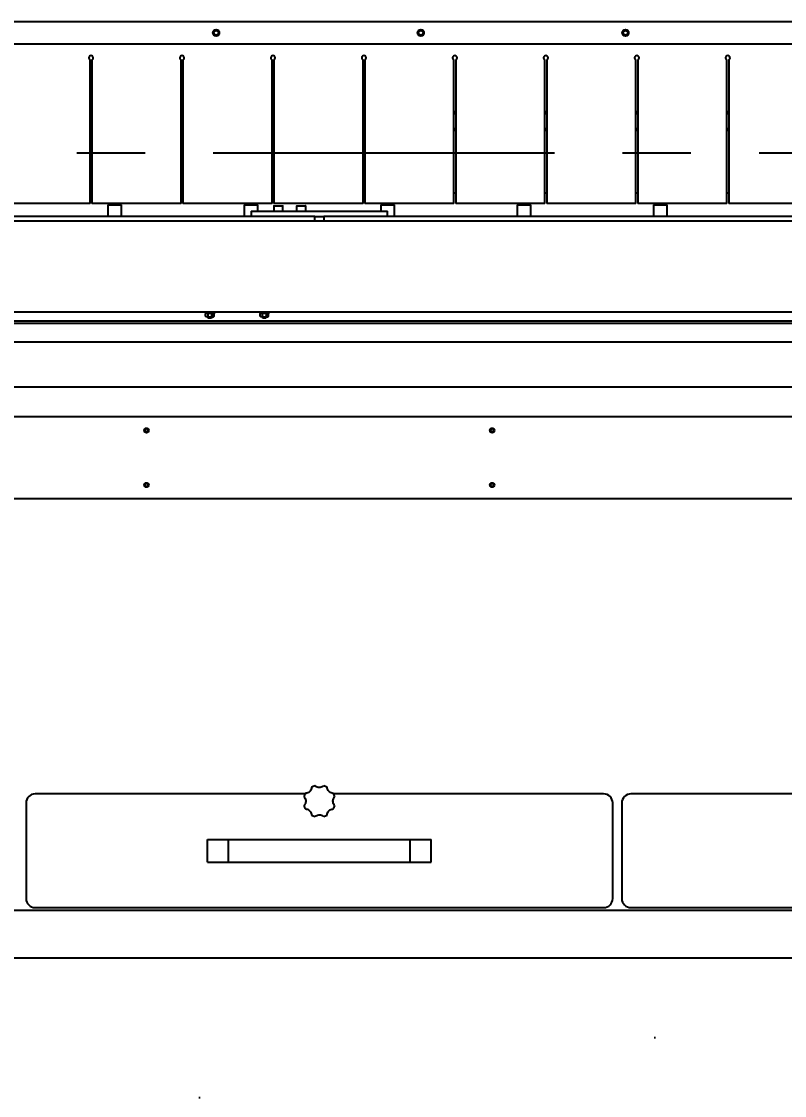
# Model space of a CAD drawing. Extents: x 28911 to 70911, y -59 to 29641.
# Drawn here: x 39710 to 40549, y 5682 to 6863 of the extents above; entities that cross this region are included whole.
import ezdxf

# ---------------------------------------------------------------- set-up
doc = ezdxf.new("R2010")
doc.units = 0
doc.header["$LTSCALE"] = 300
doc.header["$MEASUREMENT"] = 0
doc.linetypes.add('CENTRO', pattern=[2, 1.25, -0.25, 0.25, -0.25])
doc.layers.add('.', color=6, linetype='Continuous')
doc.layers.add('ASSI', color=254, linetype='CENTRO')
doc.styles.get("Standard").update_dxf_attribs({"font": 'STANDARD'})
doc.dimstyles.new('sc1a100$0', dxfattribs={"dimscale": 100, "dimtxt": 3, "dimasz": 3, "dimexe": 0, "dimexo": 0, "dimgap": 1, "dimtad": 1, "dimzin": 12, "dimdsep": 46, "dimtxsty": 'Standard', "dimblk": 'CLOSEDBLANK', "dimcen": 1, "dimclrd": 253, "dimclre": 253, "dimclrt": 2, "dimadec": 0, "dimazin": 3, "dimtfac": 1, "dimtmove": 0, "dimatfit": 1, "dimldrblk": 'CLOSEDBLANK', "dimfxl": 1, "dimtolj": 1, "dimtzin": 0, "dimarcsym": 0})

# ---------------------------------------------------------------- blocks, each defined once
blk = doc.blocks.new('A$C714e681e')
at = {"color": 7, "linetype": 'Continuous', "lineweight": 25}
for p, q in [((1459.6, 1029.5), (2659.6, 1029.5)), ((2659.6, 1004.5), (1459.6, 1004.5)), ((1808.6, 829.5), (1808.6, 987.2)), ((1810.6, 987.2), (1810.6, 829.5)), ((1908.6, 829.5), (1908.6, 987.2)), ((1910.6, 987.2), (1910.6, 829.5)), ((2008.6, 829.5), (2008.6, 987.2)), ((2010.6, 987.2), (2010.6, 829.5)), ((2108.6, 829.5), (2108.6, 987.2)), ((2110.6, 987.2), (2110.6, 829.5)), ((2208.6, 829.5), (2208.6, 987.2)), ((2210.6, 987.2), (2210.6, 829.5)), ((2308.6, 829.5), (2308.6, 987.2)), ((2310.6, 987.2), (2310.6, 829.5)), ((2408.6, 829.5), (2408.6, 987.2)), ((2410.6, 987.2), (2410.6, 829.5)), ((2508.6, 829.5), (2508.6, 987.2)), ((2510.6, 987.2), (2510.6, 829.5)), ((1808.6, 930.5), (1810.6, 930.5)), ((1808.6, 928.5), (1810.6, 928.5)), ((1908.6, 930.5), (1910.6, 930.5)), ((1908.6, 928.5), (1910.6, 928.5)), ((2008.6, 930.5), (2010.6, 930.5)), ((2008.6, 928.5), (2010.6, 928.5)), ((2108.6, 930.5), (2110.6, 930.5)), ((2108.6, 928.5), (2110.6, 928.5)), ((2208.6, 930.5), (2210.6, 930.5)), ((2208.6, 928.5), (2210.6, 928.5)), ((2308.6, 930.5), (2310.6, 930.5)), ((2308.6, 928.5), (2310.6, 928.5)), ((2408.6, 930.5), (2410.6, 930.5)), ((2408.6, 928.5), (2410.6, 928.5)), ((2508.6, 930.5), (2510.6, 930.5)), ((2508.6, 928.5), (2510.6, 928.5)), ((1808.6, 912), (1810.6, 912)), ((1808.6, 910), (1810.6, 910)), ((1908.6, 912), (1910.6, 912)), ((1908.6, 910), (1910.6, 910)), ((2008.6, 912), (2010.6, 912)), ((2008.6, 910), (2010.6, 910)), ((2108.6, 912), (2110.6, 912)), ((2108.6, 910), (2110.6, 910)), ((2208.6, 912), (2210.6, 912)), ((2208.6, 910), (2210.6, 910)), ((2308.6, 912), (2310.6, 912)), ((2308.6, 910), (2310.6, 910)), ((2408.6, 912), (2410.6, 912)), ((2408.6, 910), (2410.6, 910)), ((2508.6, 912), (2510.6, 912)), ((2508.6, 910), (2510.6, 910)), ((1808.6, 841), (1810.6, 841)), ((1908.6, 841), (1910.6, 841)), ((2008.6, 841), (2010.6, 841)), ((2108.6, 841), (2110.6, 841)), ((2208.6, 841), (2210.6, 841)), ((2308.6, 841), (2310.6, 841)), ((2408.6, 841), (2410.6, 841)), ((2508.6, 841), (2510.6, 841)), ((1808.6, 829.5), (1710.6, 829.5)), ((1908.6, 829.5), (1810.6, 829.5)), ((1828.1, 828), (1843.1, 828)), ((1828.1, 828), (1828.1, 815)), ((1843.1, 815), (1843.1, 828)), ((2008.6, 829.5), (1910.6, 829.5)), ((1978.1, 828), (1993.1, 828)), ((1978.1, 828), (1978.1, 815)), ((1993.1, 821), (1993.1, 828)), ((2108.6, 829.5), (2010.6, 829.5)), ((2010.6, 826.8), (2010.6, 821)), ((2010.9, 827), (2015.6, 827)), ((2015.6, 827), (2020.3, 827)), ((2020.6, 821), (2020.6, 826.8)), ((2035.6, 826.8), (2035.6, 821)), ((2035.9, 827), (2040.6, 827)), ((2040.6, 827), (2045.3, 827)), ((2045.6, 821), (2045.6, 826.8)), ((2208.6, 829.5), (2110.6, 829.5)), ((2128.1, 828), (2128.1, 821)), ((2128.1, 828), (2143.1, 828)), ((2143.1, 815), (2143.1, 828)), ((2308.6, 829.5), (2210.6, 829.5)), ((2278.1, 828), (2293.1, 828)), ((2278.1, 828), (2278.1, 815)), ((2293.1, 815), (2293.1, 828)), ((2408.6, 829.5), (2310.6, 829.5)), ((2508.6, 829.5), (2410.6, 829.5)), ((2428.1, 828), (2443.1, 828)), ((2428.1, 828), (2428.1, 815)), ((2443.1, 815), (2443.1, 828)), ((2608.6, 829.5), (2510.6, 829.5)), ((2055.6, 815), (390.6, 815)), ((1985.6, 821), (1985.6, 815)), ((1985.6, 821), (2135.6, 821)), ((2055.6, 815), (2065.6, 815)), ((2055.6, 810), (2055.6, 815)), ((2065.6, 815), (2065.6, 810)), ((3730.6, 815), (2065.6, 815)), ((2135.6, 815), (2135.6, 821)), ((3760.6, 810), (360.6, 810)), ((3760.6, 710), (360.6, 710)), ((1935.2, 710), (1935.2, 709)), ((1935.2, 709), (1945.2, 709)), ((1935.7, 708.5), (1935.6, 708.5)), ((1945.2, 709), (1945.2, 710)), ((1995.2, 710), (1995.2, 709)), ((1995.2, 709), (2005.2, 709)), ((1995.7, 708.5), (1995.6, 708.5)), ((2005.2, 709), (2005.2, 710)), ((472.6, 700.5), (3648.6, 700.5)), ((3648.5, 697.5), (472.7, 697.5)), ((1935.6, 705.9), (1935.6, 708.1)), ((1935.6, 705.5), (1935.7, 705.5)), ((1936.2, 705), (1936.1, 705)), ((1937.2, 705), (1936.2, 705)), ((1939.1, 705), (1937.2, 705)), ((1937.7, 705), (1937.7, 704.7)), ((1937.7, 704.7), (1938.5, 703.9)), ((1937.7, 704.7), (1940.2, 704.7)), ((1937.8, 708.1), (1937.8, 705.9)), ((1937.8, 708.1), (1937.8, 705.9)), ((1938.5, 703.9), (1940.2, 703.9)), ((1939.1, 705), (1941.1, 705)), ((1940.2, 704.7), (1942.7, 704.7)), ((1940.2, 703.9), (1941.9, 703.9)), ((1943.1, 705), (1941.1, 705)), ((1941.9, 703.9), (1942.7, 704.7)), ((1942.4, 708.1), (1942.4, 705.9)), ((1942.4, 705.9), (1942.4, 708.1)), ((1942.7, 704.7), (1942.7, 705)), ((1943.1, 705), (1944.1, 705)), ((1944.3, 705), (1944.1, 705)), ((1944.8, 705.9), (1944.8, 708.1)), ((1944.8, 705.9), (1944.8, 708.1)), ((1995.6, 705.9), (1995.6, 708.1)), ((1995.6, 705.5), (1995.7, 705.5)), ((1996.2, 705), (1996.1, 705)), ((1997.2, 705), (1996.2, 705)), ((1999.1, 705), (1997.2, 705)), ((1997.7, 705), (1997.7, 704.7)), ((1997.7, 704.7), (1998.5, 703.9)), ((1997.7, 704.7), (2000.2, 704.7)), ((1997.8, 708.1), (1997.8, 705.9)), ((1997.8, 708.1), (1997.8, 705.9)), ((1998.5, 703.9), (2000.2, 703.9)), ((1999.1, 705), (2001.1, 705)), ((2000.2, 704.7), (2002.7, 704.7)), ((2000.2, 703.9), (2001.9, 703.9)), ((2003.1, 705), (2001.1, 705)), ((2001.9, 703.9), (2002.7, 704.7)), ((2002.4, 708.1), (2002.4, 705.9)), ((2002.4, 705.9), (2002.4, 708.1)), ((2002.7, 704.7), (2002.7, 705)), ((2003.1, 705), (2004.1, 705)), ((2004.3, 705), (2004.1, 705)), ((2004.8, 705.9), (2004.8, 708.1)), ((2004.8, 705.9), (2004.8, 708.1)), ((513.1, 677.5), (3608.1, 677.5)), ((3588.1, 627.5), (533.1, 627.5)), ((3023.1, 595), (1098.1, 595)), ((1098.1, 505), (3023.1, 505)), ((2045, 180.5), (1748.1, 180.5)), ((2373.1, 180.5), (2076.2, 180.5)), ((2700, 180.5), (2403.1, 180.5)), ((1738.1, 170.5), (1738.1, 65.5)), ((2383.1, 65.5), (2383.1, 170.5)), ((2393.1, 170.5), (2393.1, 65.5)), ((1937.6, 130.5), (1958.6, 130.5)), ((1937.6, 105.5), (1937.6, 130.5)), ((1958.6, 130.5), (1960.6, 130.5)), ((1960.6, 105.5), (1960.6, 130.5)), ((1960.6, 130.5), (1964.6, 130.5)), ((1964.6, 130.5), (2156.6, 130.5)), ((2156.6, 130.5), (2160.6, 130.5)), ((2160.6, 105.5), (2160.6, 130.5)), ((2160.6, 130.5), (2162.6, 130.5)), ((2162.6, 130.5), (2183.6, 130.5)), ((2183.6, 105.5), (2183.6, 130.5)), ((1937.6, 105.5), (1958.6, 105.5)), ((1958.6, 105.5), (1960.6, 105.5)), ((1960.6, 105.5), (1964.6, 105.5)), ((1964.6, 105.5), (2156.6, 105.5)), ((2156.6, 105.5), (2160.6, 105.5)), ((2160.6, 105.5), (2162.6, 105.5)), ((2162.6, 105.5), (2183.6, 105.5)), ((965.6, 52.5), (3155.6, 52.5)), ((1748.1, 55.5), (2373.1, 55.5)), ((2403.1, 55.5), (3028.1, 55.5))]:
    blk.add_line(p, q, dxfattribs=at)
at = {"color": 7, "linetype": 'Continuous', "lineweight": 25, "flags": 128}
for points in [[(1944.7, 705.4), (1944.7, 705.4), (1944.8, 705.5)], [(2004.7, 705.4), (2004.7, 705.4), (2004.8, 705.5)]]:
    blk.add_lwpolyline(points, dxfattribs=at)
at = {"color": 7, "linetype": 'Continuous', "lineweight": 25}
for centre, radius in [((1947.1, 1017), 3.5), ((1947.1, 1017), 3.25), ((1947.1, 1017), 2.5), ((2172.1, 1017), 3.5), ((2172.1, 1017), 3.25), ((2172.1, 1017), 2.5), ((2397.1, 1017), 3.5), ((2397.1, 1017), 3.25), ((2397.1, 1017), 2.5), ((1870.6, 580), 2.5), ((1870.6, 580), 1.65), ((2250.6, 580), 2.5), ((2250.6, 580), 1.65), ((1870.6, 520), 2.5), ((1870.6, 520), 1.65), ((2250.6, 520), 2.5), ((2250.6, 520), 1.65)]:
    blk.add_circle(centre, radius, dxfattribs=at)
for centre, radius, start, end in [((1809.6, 989.5), 2.5, 293.5782, 246.4218), ((1909.6, 989.5), 2.5, 293.5782, 246.4218), ((2009.6, 989.5), 2.5, 293.5782, 246.4218), ((2109.6, 989.5), 2.5, 293.5782, 246.4218), ((2209.6, 989.5), 2.5, 293.5782, 246.4218), ((2309.6, 989.5), 2.5, 293.5782, 246.4218), ((2409.6, 989.5), 2.5, 293.5782, 246.4218), ((2509.6, 989.5), 2.5, 293.5782, 246.4218), ((2010.9, 826.8), 0.25, 90, 180), ((2020.3, 826.8), 0.25, 0, 90), ((2035.9, 826.8), 0.25, 90, 180), ((2045.3, 826.8), 0.25, 0, 90), ((1936.6, 708.1), 1, 120, 140.68), ((1943.8, 708.1), 1, 33.9157, 60), ((1996.6, 708.1), 1, 120, 140.68), ((2003.8, 708.1), 1, 20.6951, 60), ((1936.6, 705.9), 1, 222.8255, 240), ((1943.8, 705.9), 1, 300, 325.9438), ((1996.6, 705.9), 1, 222.8255, 240), ((2003.8, 705.9), 1, 300, 325.9438), ((2060.6, 172.5), 17.5, 105.7062, 119.2938), ((2060.6, 172.5), 17.5, 60.7062, 74.2938), ((1748.1, 170.5), 10, 90, 180), ((2060.6, 172.5), 17.5, 150.7062, 164.2938), ((2060.6, 172.5), 17.5, 15.7062, 29.2938), ((2373.1, 170.5), 10, 0, 90), ((2403.1, 170.5), 10, 90, 180), ((2060.6, 172.5), 17.5, 195.7062, 209.2938), ((2060.6, 172.5), 17.5, 330.7062, 344.2938), ((2060.6, 172.5), 17.5, 240.7062, 254.2938), ((2060.6, 172.5), 17.5, 285.7062, 299.2938), ((1748.1, 65.5), 10, 180, 270), ((2373.1, 65.5), 10, 270, 0), ((2403.1, 65.5), 10, 180, 270)]:
    blk.add_arc(centre, radius, start, end, dxfattribs=at)
for points, knots in [([(1936.2, 709), (1936.1, 709), (1935.9, 708.9), (1935.7, 708.7), (1935.6, 708.5), (1935.6, 708.3), (1935.6, 708.2), (1935.6, 708.1)], [0, 0, 0, 0, 0.4573126, 0.6258224, 0.795501, 0.908107, 1, 1, 1, 1]), ([(1937.8, 708.1), (1937.8, 708.2), (1937.8, 708.3), (1937.7, 708.5), (1937.6, 708.7), (1937.4, 708.9), (1937.2, 709), (1937.2, 709)], [0, 0, 0, 0, 0.102897, 0.205465, 0.369462, 0.644434, 1, 1, 1, 1]), ([(1937.8, 708.1), (1937.8, 708.2), (1937.8, 708.3), (1937.9, 708.4), (1938, 708.6), (1938.4, 708.8), (1938.8, 709), (1939.1, 709), (1939.1, 709)], [0, 0, 0, 0, 0.052636, 0.151388, 0.290048, 0.504328, 0.91261, 1, 1, 1, 1]), ([(1941.1, 709), (1941.1, 709), (1941.4, 709), (1941.7, 708.9), (1942.1, 708.7), (1942.3, 708.5), (1942.4, 708.3), (1942.4, 708.2), (1942.4, 708.1)], [0, 0, 0, 0, 0.0829144, 0.4130445, 0.6554312, 0.7987405, 0.9138518, 1, 1, 1, 1]), ([(1942.4, 708.1), (1942.4, 708.2), (1942.4, 708.3), (1942.5, 708.5), (1942.6, 708.7), (1942.8, 708.9), (1943, 709), (1943.1, 709)], [0, 0, 0, 0, 0.1028966, 0.2054653, 0.369462, 0.6444341, 1, 1, 1, 1]), ([(1944.1, 709), (1944.3, 709), (1944.4, 708.9), (1944.7, 708.7), (1944.8, 708.5), (1944.8, 708.3), (1944.8, 708.2), (1944.8, 708.1)], [0, 0, 0, 0, 0.457313, 0.625822, 0.795501, 0.908107, 1, 1, 1, 1]), ([(1944.8, 708.5), (1944.8, 708.5), (1944.8, 708.4), (1944.8, 708.3), (1944.8, 708.2), (1944.8, 708.1)], [0, 0, 0, 0, 0.093331, 0.592582, 1, 1, 1, 1]), ([(1996.2, 709), (1996.1, 709), (1995.9, 708.9), (1995.7, 708.7), (1995.6, 708.5), (1995.6, 708.3), (1995.6, 708.2), (1995.6, 708.1)], [0, 0, 0, 0, 0.457313, 0.625822, 0.795501, 0.908107, 1, 1, 1, 1]), ([(1997.8, 708.1), (1997.8, 708.2), (1997.8, 708.3), (1997.7, 708.5), (1997.6, 708.7), (1997.4, 708.9), (1997.2, 709), (1997.2, 709)], [0, 0, 0, 0, 0.1028966, 0.2054653, 0.369462, 0.6444341, 1, 1, 1, 1]), ([(1997.8, 708.1), (1997.8, 708.2), (1997.8, 708.3), (1997.9, 708.4), (1998, 708.6), (1998.4, 708.8), (1998.8, 709), (1999.1, 709), (1999.1, 709)], [0, 0, 0, 0, 0.0526364, 0.1513875, 0.2900483, 0.5043281, 0.9126095, 1, 1, 1, 1]), ([(2001.1, 709), (2001.1, 709), (2001.4, 709), (2001.7, 708.9), (2002.1, 708.7), (2002.3, 708.5), (2002.4, 708.3), (2002.4, 708.2), (2002.4, 708.1)], [0, 0, 0, 0, 0.0829144, 0.4130445, 0.6554312, 0.7987405, 0.9138518, 1, 1, 1, 1]), ([(2002.4, 708.1), (2002.4, 708.2), (2002.4, 708.3), (2002.5, 708.5), (2002.6, 708.7), (2002.8, 708.9), (2003, 709), (2003.1, 709)], [0, 0, 0, 0, 0.102897, 0.205465, 0.369462, 0.644434, 1, 1, 1, 1]), ([(2004.1, 709), (2004.3, 709), (2004.4, 708.9), (2004.7, 708.7), (2004.8, 708.5), (2004.8, 708.3), (2004.8, 708.2), (2004.8, 708.1)], [0, 0, 0, 0, 0.457313, 0.625822, 0.795501, 0.908107, 1, 1, 1, 1]), ([(2004.8, 708.5), (2004.8, 708.5), (2004.8, 708.4), (2004.8, 708.3), (2004.8, 708.2), (2004.8, 708.1)], [0, 0, 0, 0, 0.093331, 0.592582, 1, 1, 1, 1]), ([(1936.2, 705), (1936.1, 705), (1935.9, 705.1), (1935.7, 705.3), (1935.6, 705.5), (1935.6, 705.7), (1935.6, 705.8), (1935.6, 705.9)], [0, 0, 0, 0, 0.457313, 0.625822, 0.795501, 0.908107, 1, 1, 1, 1]), ([(1937.8, 705.9), (1937.8, 705.8), (1937.8, 705.7), (1937.7, 705.5), (1937.6, 705.3), (1937.4, 705.1), (1937.2, 705), (1937.2, 705)], [0, 0, 0, 0, 0.1028966, 0.2054653, 0.369462, 0.6444341, 1, 1, 1, 1]), ([(1937.8, 705.9), (1937.8, 705.8), (1937.8, 705.7), (1937.9, 705.6), (1938, 705.4), (1938.4, 705.2), (1938.8, 705), (1939.1, 705), (1939.1, 705)], [0, 0, 0, 0, 0.052636, 0.151388, 0.290048, 0.504328, 0.91261, 1, 1, 1, 1]), ([(1941.1, 705), (1941.1, 705), (1941.4, 705), (1941.7, 705.1), (1942.1, 705.3), (1942.3, 705.5), (1942.4, 705.7), (1942.4, 705.8), (1942.4, 705.9)], [0, 0, 0, 0, 0.082914, 0.413044, 0.655431, 0.798741, 0.913852, 1, 1, 1, 1]), ([(1942.4, 705.9), (1942.4, 705.8), (1942.4, 705.7), (1942.5, 705.5), (1942.6, 705.3), (1942.8, 705.1), (1943, 705), (1943.1, 705)], [0, 0, 0, 0, 0.102897, 0.205465, 0.369462, 0.644434, 1, 1, 1, 1]), ([(1944.1, 705), (1944.3, 705), (1944.4, 705.1), (1944.7, 705.3), (1944.8, 705.5), (1944.8, 705.7), (1944.8, 705.8), (1944.8, 705.9)], [0, 0, 0, 0, 0.457313, 0.625822, 0.795501, 0.908107, 1, 1, 1, 1]), ([(1944.8, 705.5), (1944.8, 705.5), (1944.8, 705.6), (1944.8, 705.7), (1944.8, 705.8), (1944.8, 705.9)], [0, 0, 0, 0, 0.083589, 0.588205, 1, 1, 1, 1]), ([(1996.2, 705), (1996.1, 705), (1995.9, 705.1), (1995.7, 705.3), (1995.6, 705.5), (1995.6, 705.7), (1995.6, 705.8), (1995.6, 705.9)], [0, 0, 0, 0, 0.457313, 0.625822, 0.795501, 0.908107, 1, 1, 1, 1]), ([(1997.8, 705.9), (1997.8, 705.8), (1997.8, 705.7), (1997.7, 705.5), (1997.6, 705.3), (1997.4, 705.1), (1997.2, 705), (1997.2, 705)], [0, 0, 0, 0, 0.102897, 0.205465, 0.369462, 0.644434, 1, 1, 1, 1]), ([(1997.8, 705.9), (1997.8, 705.8), (1997.8, 705.7), (1997.9, 705.6), (1998, 705.4), (1998.4, 705.2), (1998.8, 705), (1999.1, 705), (1999.1, 705)], [0, 0, 0, 0, 0.052636, 0.151388, 0.290048, 0.504328, 0.91261, 1, 1, 1, 1]), ([(2001.1, 705), (2001.1, 705), (2001.4, 705), (2001.7, 705.1), (2002.1, 705.3), (2002.3, 705.5), (2002.4, 705.7), (2002.4, 705.8), (2002.4, 705.9)], [0, 0, 0, 0, 0.0829144, 0.4130445, 0.6554312, 0.7987405, 0.9138518, 1, 1, 1, 1]), ([(2002.4, 705.9), (2002.4, 705.8), (2002.4, 705.7), (2002.5, 705.5), (2002.6, 705.3), (2002.8, 705.1), (2003, 705), (2003.1, 705)], [0, 0, 0, 0, 0.102897, 0.205465, 0.369462, 0.644434, 1, 1, 1, 1]), ([(2004.1, 705), (2004.3, 705), (2004.4, 705.1), (2004.7, 705.3), (2004.8, 705.5), (2004.8, 705.7), (2004.8, 705.8), (2004.8, 705.9)], [0, 0, 0, 0, 0.457313, 0.625822, 0.795501, 0.908107, 1, 1, 1, 1]), ([(2004.8, 705.5), (2004.8, 705.5), (2004.8, 705.6), (2004.8, 705.7), (2004.8, 705.8), (2004.8, 705.9)], [0, 0, 0, 0, 0.083589, 0.588205, 1, 1, 1, 1]), ([(2065.3, 189.3), (2064.8, 188.9), (2063.6, 188), (2061.4, 187.4), (2059.2, 187.5), (2057.3, 188.2), (2056.3, 189), (2055.9, 189.3)], [0, 0, 0, 0, 0.2150888, 0.4308272, 0.6343164, 0.8324887, 1, 1, 1, 1]), ([(2043.8, 177.2), (2044.2, 176.7), (2045.1, 175.5), (2045.7, 173.3), (2045.6, 171.1), (2044.9, 169.2), (2044.1, 168.2), (2043.8, 167.8)], [0, 0, 0, 0, 0.215089, 0.430827, 0.634316, 0.832489, 1, 1, 1, 1]), ([(2052, 187.8), (2051.9, 187), (2051.8, 185.6), (2050.6, 183.6), (2049, 182.1), (2047.1, 181.3), (2045.9, 181.1), (2045.3, 181.1)], [0, 0, 0, 0, 0.215089, 0.430827, 0.634316, 0.832489, 1, 1, 1, 1]), ([(2075.9, 181.1), (2075.1, 181.2), (2073.7, 181.3), (2071.7, 182.5), (2070.2, 184.1), (2069.4, 186), (2069.2, 187.2), (2069.2, 187.8)], [0, 0, 0, 0, 0.215089, 0.430827, 0.634316, 0.832489, 1, 1, 1, 1]), ([(2077.4, 167.8), (2077, 168.3), (2076.1, 169.5), (2075.5, 171.7), (2075.6, 173.9), (2076.3, 175.8), (2077.1, 176.8), (2077.4, 177.2)], [0, 0, 0, 0, 0.215089, 0.430827, 0.634316, 0.832489, 1, 1, 1, 1]), ([(2045.3, 163.9), (2046.1, 163.8), (2047.5, 163.7), (2049.5, 162.5), (2051, 160.9), (2051.8, 159), (2052, 157.8), (2052, 157.2)], [0, 0, 0, 0, 0.215089, 0.430827, 0.634316, 0.832489, 1, 1, 1, 1]), ([(2055.9, 155.7), (2056.4, 156.1), (2057.6, 157), (2059.8, 157.6), (2062, 157.5), (2063.9, 156.8), (2064.9, 156), (2065.3, 155.7)], [0, 0, 0, 0, 0.215089, 0.430827, 0.634316, 0.832489, 1, 1, 1, 1]), ([(2069.2, 157.2), (2069.3, 158), (2069.4, 159.4), (2070.6, 161.4), (2072.2, 162.9), (2074.1, 163.7), (2075.3, 163.9), (2075.9, 163.9)], [0, 0, 0, 0, 0.215089, 0.430827, 0.634316, 0.832489, 1, 1, 1, 1])]:
    blk.add_open_spline(points, degree=3, knots=knots, dxfattribs=at)
blk = doc.blocks.new('_ClosedBlank')
at = {"color": 0, "linetype": 'ByBlock', "lineweight": -2}
for p, q in [((-1, 0.1667), (0, 0)), ((-1, 0.1667), (-1, -0.1667)), ((0, 0), (-1, -0.1667))]:
    blk.add_line(p, q, dxfattribs=at)
blk = doc.blocks.new('*D59')
at = {"color": 253, "lineweight": -2, "ltscale": 50, "transparency": 16777216}
for p, q in [((37900.9, 6180.3), (37900.9, 3552.7)), ((42174.9, 6180.3), (42174.9, 3552.7)), ((41874.9, 3552.7), (38200.9, 3552.7))]:
    blk.add_line(p, q, dxfattribs=at)
at = {"layer": 'DEFPOINTS', "color": 0, "ltscale": 50, "transparency": 16777216}
for p in [(37900.9, 6180.3), (42174.9, 6180.3), (37900.9, 3552.7)]:
    blk.add_point(p, dxfattribs=at)
at = {"color": 253, "lineweight": -2, "ltscale": 50, "transparency": 16777216, "xscale": 300, "yscale": 300, "zscale": 300, "rotation": 180}
blk.add_blockref('_ClosedBlank', (37900.9, 3552.7), dxfattribs=at)
at = {"color": 253, "lineweight": -2, "ltscale": 50, "transparency": 16777216, "xscale": 300, "yscale": 300, "zscale": 300}
blk.add_blockref('_ClosedBlank', (42174.9, 3552.7), dxfattribs=at)
at = {"color": 2, "ltscale": 50, "transparency": 16777216, "insert": (40037.9, 3802.7), "char_height": 300, "attachment_point": 5}
blk.add_mtext('\\A1;4274', dxfattribs=at)

msp = doc.modelspace()

# ---------------------------------------------------------------- hatches: boundary and pattern name
at = {"layer": '.'}
h = msp.add_hatch(dxfattribs=at)
h.set_pattern_fill('AR-CONC', color=253, scale=200)
h.set_pattern_definition([(50, (-75681.1, -13135.8), (1434.52, -125.504), [150, -1650]), (355, (-75681, -13135.8), (-277.503, 1504.384), [120, -1320]), (100.4514, (-75561.5, -13146.2), (1157.018, 1378.88), [127.48, -1402.284]), (46.1842, (-75681, -12735.8), (2134.483, -331.039), [225, -2475]), (96.6356, (-75503.2, -12763.4), (1869.324, 1948.237), [191.22, -2103.428]), (351.1842, (-75681, -12735.8), (1869.324, 1948.237), [180, -1980]), (21, (-75481.1, -12835.8), (1193.814, -805.238), [150, -1650]), (326, (-75481, -12835.8), (486.63, 1450.3), [120, -1320]), (71.4514, (-75381.6, -12902.9), (1680.445, 645.062), [127.48, -1402.284]), (37.5, (-75681.06, -13135.77), (24.3197, 665.7877), [0, -1304, 0, -1340, 0, -1325]), (7.5, (-75681.06, -13135.8), (526.139, 788.8234), [0, -764, 0, -1274, 0, -505]), (327.5, (-76127.06, -13135.8), (1067.6449, -45.1097), [0, -500, 0, -1560, 0, -2070]), (317.5, (-76327.1, -13135.8), (1166.372, 200.21), [0, -650, 0, -1036, 0, -1470])])
h.paths.add_polyline_path([(45639.718, 5833.338), (45616.07, 5833.338), (45616.07, 5733.338), (45592.546, 5733.338), (45592.546, 5798.729), (45583.494, 5798.729), (45583.494, 5805.782), (45604.323, 5805.782), (45604.323, 5833.338), (33799.981, 5833.338), (33799.981, 4234.595), (45639.718, 4234.595)])

# ---------------------------------------------------------------- linework, layer by layer
at = {"color": 3, "ltscale": 50}
msp.add_line((45685.531, 5833.338), (33857.16, 5833.338), dxfattribs=at)
at = {"layer": 'ASSI'}
msp.add_line((37521.308, 6718.338), (43046.724, 6718.338), dxfattribs=at)

# ---------------------------------------------------------------- block references
at = {"color": 4, "ltscale": 50}
msp.add_blockref('A$C714e681e', (37977.344, 5833.338), dxfattribs=at)

# ---------------------------------------------------------------- dimensions: what is measured, and where the dimension line sits
dim = msp.add_linear_dim(base=(37900.944, 3552.736), p1=(42174.944, 6180.338), p2=(37900.944, 6180.338), dimstyle='sc1a100$0', dxfattribs=at)
dim.commit()
dim.dimension.update_dxf_attribs({"geometry": '*D59', "text_midpoint": (40037.944, 3802.736)})

doc.saveas('drawing.dxf')
